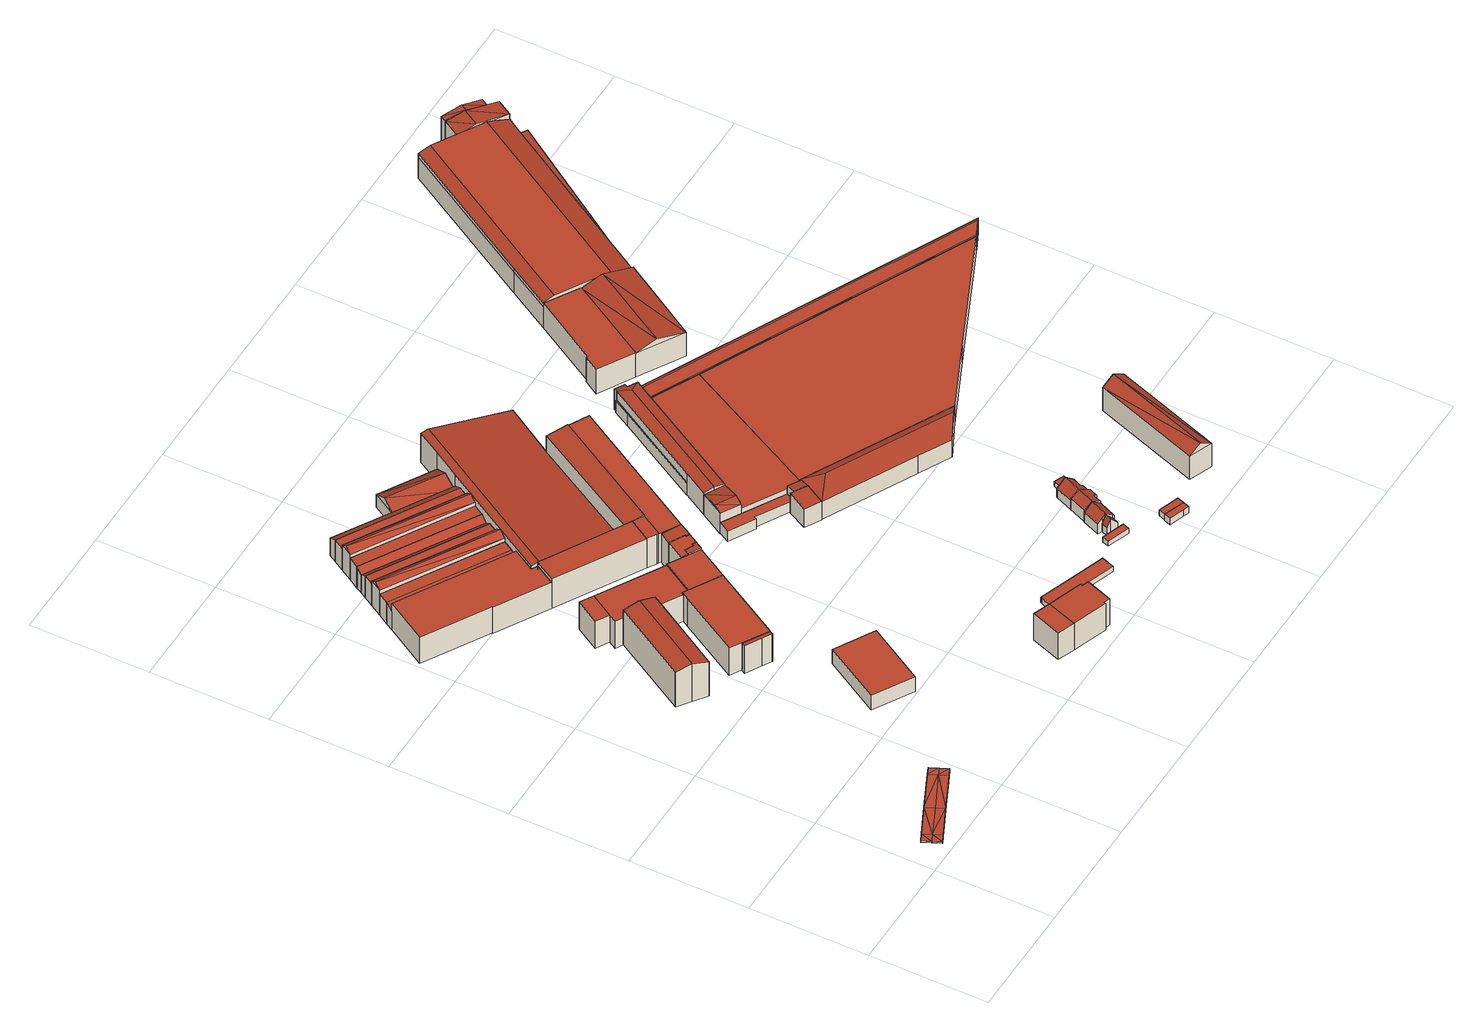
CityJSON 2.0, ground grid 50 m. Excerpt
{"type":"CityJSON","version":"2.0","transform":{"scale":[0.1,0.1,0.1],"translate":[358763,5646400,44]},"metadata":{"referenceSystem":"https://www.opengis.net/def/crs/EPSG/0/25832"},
"CityObjects":{
"building1":{"type":"Building","attributes":{"Geometrietyp2DReferenz":"2000","Gemeindeschluessel":"05315000","function":"53001_1800","roofType":"9999","measuredHeight":1},"geometry":[{"type":"Solid","lod":"2","boundaries":[[[[0,1,2]],[[1,3,2]],[[4,5,0]],[[5,1,0]],[[6,7,4]],[[7,5,4]],[[8,9,6]],[[9,7,6]],[[10,11,8]],[[11,9,8]],[[12,13,10]],[[13,11,10]],[[14,15,12]],[[15,13,12]],[[16,17,14]],[[17,15,14]],[[18,19,16]],[[19,17,16]],[[20,21,18]],[[21,19,18]],[[22,23,20]],[[23,21,20]],[[2,3,22]],[[3,23,22]],[[19,24,17]],[[17,24,15]],[[15,24,13]],[[3,1,5]],[[3,5,25]],[[25,5,7]],[[25,7,26]],[[26,7,24]],[[24,7,9]],[[24,9,13]],[[13,9,11]],[[23,3,25]],[[23,25,21]],[[21,25,19]],[[19,25,26]],[[19,26,24]],[[2,4,0]],[[2,27,4]],[[27,6,4]],[[27,28,6]],[[28,29,6]],[[29,8,6]],[[29,12,8]],[[12,10,8]],[[22,27,2]],[[22,20,27]],[[20,18,27]],[[18,28,27]],[[18,29,28]],[[18,16,29]],[[16,14,29]],[[14,12,29]]]],"semantics":{"surfaces":[{"type":"WallSurface"},{"type":"GroundSurface"},{"type":"RoofSurface"}],"values":[[0,0,0,0,0,0,0,0,0,0,0,0,0,0,0,0,0,0,0,0,0,0,0,0,1,1,1,1,1,1,1,1,1,1,1,1,1,1,1,1,2,2,2,2,2,2,2,2,2,2,2,2,2,2,2,2]]}}]},
"building2":{"type":"Building","attributes":{"Gemeindeschluessel":"05315000","Geometrietyp2DReferenz":"3000","function":"31001_2000","roofType":"3100","measuredHeight":19.24},"geometry":[{"type":"Solid","lod":"2","boundaries":[[[[30,31,32,33]],[[34,35,31,30]],[[36,37,35,34]],[[38,39,37,36]],[[40,41,39,38]],[[42,43,41,40]],[[44,45,43,42]],[[46,47,45,44]],[[48,49,47,46]],[[33,32,49,48]],[[42,40,38,36,44]],[[34,30,33,48,46,44,36]],[[31,35,37,39,41,43,45,47,49,32]]]],"semantics":{"surfaces":[{"type":"WallSurface"},{"type":"RoofSurface"},{"type":"GroundSurface"}],"values":[[0,0,0,0,0,0,0,0,0,0,1,1,2]]}}]},
"building3":{"type":"Building","attributes":{"Gemeindeschluessel":"05315000","Geometrietyp2DReferenz":"3000","function":"31001_2000","roofType":"1000","measuredHeight":7.44},"address":[{"country":"Germany","locality":"Köln","thoroughfareNumber":"186","thoroughfareName":"Deutz-Mülheimer Str."}],"geometry":[{"type":"Solid","lod":"2","boundaries":[[[[50,51,52,53]],[[54,55,51,50]],[[56,57,55,54]],[[53,52,57,56]],[[54,50,53,56]],[[51,55,57,52]]]],"semantics":{"surfaces":[{"type":"WallSurface"},{"type":"RoofSurface"},{"type":"GroundSurface"}],"values":[[0,0,0,0,1,2]]}}]},
"building4":{"type":"Building","attributes":{"Gemeindeschluessel":"05315000","Geometrietyp2DReferenz":"3000","function":"31001_2000"},"children":["building4-1","building4-2"]},
"building4-1":{"type":"BuildingPart","attributes":{"roofType":"1000","measuredHeight":13.83},"parents":["building4"],"geometry":[{"type":"Solid","lod":"2","boundaries":[[[[58,59,60,61]],[[62,63,64,65]],[[61,60,63,62]],[[65,58,61,62]],[[59,64,63,60]],[[59,58,65,64]]]],"semantics":{"surfaces":[{"type":"WallSurface"},{"type":"RoofSurface"},{"type":"GroundSurface"},{"type":"ClosureSurface"}],"values":[[0,0,0,1,2,3]]}}]},
"building4-2":{"type":"BuildingPart","attributes":{"roofType":"1000","measuredHeight":13.88},"parents":["building4"],"geometry":[{"type":"Solid","lod":"2","boundaries":[[[[66,67,68,69]],[[70,71,67,66]],[[72,73,71,70]],[[65,64,73,72]],[[74,75,59,58]],[[76,77,75,74]],[[78,79,77,76]],[[80,81,79,78]],[[69,68,81,80]],[[78,76,74,58,65,72,70,66,69,80]],[[67,71,73,64,59,75,77,79,81,68]],[[59,64,65,58]]]],"semantics":{"surfaces":[{"type":"WallSurface"},{"type":"RoofSurface"},{"type":"GroundSurface"},{"type":"ClosureSurface"}],"values":[[0,0,0,0,0,0,0,0,0,1,2,3]]}}]},
"building5":{"type":"Building","attributes":{"Gemeindeschluessel":"05315000","Geometrietyp2DReferenz":"3000","function":"31001_2000"},"children":["building5-1","building5-2","building5-3","building5-4","building5-5","building5-6","building5-7","building5-8","building5-9","building5-10","building5-11"]},
"building5-1":{"type":"BuildingPart","attributes":{"roofType":"2100","measuredHeight":11.16},"parents":["building5"],"geometry":[{"type":"Solid","lod":"2","boundaries":[[[[82,83,84,85]],[[86,87,88,89]],[[89,82,85,86]],[[83,88,87,84]],[[88,83,82,89]],[[84,87,86,85]]]],"semantics":{"surfaces":[{"type":"WallSurface"},{"type":"RoofSurface"},{"type":"GroundSurface"},{"type":"ClosureSurface"}],"values":[[0,0,1,2,3,3]]}}]},
"building5-2":{"type":"BuildingPart","attributes":{"roofType":"1000","measuredHeight":11.16},"parents":["building5"],"geometry":[{"type":"Solid","lod":"2","boundaries":[[[[90,91,92,93]],[[94,95,96,97]],[[97,90,93,94]],[[91,96,95,92]],[[97,96,91,90]],[[92,95,94,93]]]],"semantics":{"surfaces":[{"type":"WallSurface"},{"type":"RoofSurface"},{"type":"GroundSurface"},{"type":"ClosureSurface"}],"values":[[0,0,1,2,3,3]]}}]},
"building5-3":{"type":"BuildingPart","attributes":{"roofType":"2100","measuredHeight":11.17},"parents":["building5"],"geometry":[{"type":"Solid","lod":"2","boundaries":[[[[98,99,100,101]],[[102,103,99,98]],[[104,105,106,107]],[[102,98,101,104,107]],[[100,99,103,106,105]],[[105,104,101,100]],[[107,106,103,102]]]],"semantics":{"surfaces":[{"type":"WallSurface"},{"type":"RoofSurface"},{"type":"GroundSurface"},{"type":"ClosureSurface"}],"values":[[0,0,0,1,2,3,3]]}}]},
"building5-4":{"type":"BuildingPart","attributes":{"roofType":"3100","measuredHeight":14.78},"parents":["building5"],"geometry":[{"type":"Solid","lod":"2","boundaries":[[[[108,109,110,111,112,113]],[[114,115,116,117,118,119]],[[113,120,108]],[[119,121,114]],[[114,121,120]],[[120,113,114]],[[121,119,108]],[[108,120,121]],[[111,110,117,116]],[[115,114,113,112]],[[111,116,115,112]],[[109,108,119,118]],[[117,110,109,118]]]],"semantics":{"surfaces":[{"type":"WallSurface"},{"type":"RoofSurface"},{"type":"GroundSurface"},{"type":"ClosureSurface"}],"values":[[0,0,0,0,1,1,1,1,2,0,3,0,3]]}}]},
"building5-5":{"type":"BuildingPart","attributes":{"roofType":"1000","measuredHeight":11.16},"parents":["building5"],"geometry":[{"type":"Solid","lod":"2","boundaries":[[[[122,123,124,125]],[[126,127,128,129]],[[122,125,126,129]],[[124,123,128,127]],[[127,126,125,124]],[[128,123,122,129]]]],"semantics":{"surfaces":[{"type":"WallSurface"},{"type":"RoofSurface"},{"type":"GroundSurface"},{"type":"ClosureSurface"}],"values":[[0,0,1,2,3,3]]}}]},
"building5-6":{"type":"BuildingPart","attributes":{"roofType":"2100","measuredHeight":11.16},"parents":["building5"],"geometry":[{"type":"Solid","lod":"2","boundaries":[[[[130,131,132,133]],[[134,135,131,130]],[[129,128,135,134]],[[133,132,123,122]],[[129,134,130,133,122]],[[131,135,128,123,132]],[[123,128,129,122]]]],"semantics":{"surfaces":[{"type":"WallSurface"},{"type":"RoofSurface"},{"type":"GroundSurface"},{"type":"ClosureSurface"}],"values":[[0,0,0,0,1,2,3]]}}]},
"building5-7":{"type":"BuildingPart","attributes":{"roofType":"1000","measuredHeight":11.16},"parents":["building5"],"geometry":[{"type":"Solid","lod":"2","boundaries":[[[[85,84,110,109]],[[118,117,87,86]],[[85,109,118,86]],[[110,84,87,117]],[[117,118,109,110]],[[87,84,85,86]]]],"semantics":{"surfaces":[{"type":"WallSurface"},{"type":"RoofSurface"},{"type":"GroundSurface"},{"type":"ClosureSurface"}],"values":[[0,0,1,2,3,3]]}}]},
"building5-8":{"type":"BuildingPart","attributes":{"roofType":"1000","measuredHeight":11.16},"parents":["building5"],"geometry":[{"type":"Solid","lod":"2","boundaries":[[[[112,111,103,102]],[[107,106,116,115]],[[115,112,102,107]],[[111,116,106,103]],[[111,112,115,116]],[[102,103,106,107]]]],"semantics":{"surfaces":[{"type":"WallSurface"},{"type":"RoofSurface"},{"type":"GroundSurface"},{"type":"ClosureSurface"}],"values":[[0,0,1,2,3,3]]}}]},
"building5-9":{"type":"BuildingPart","attributes":{"roofType":"3100","measuredHeight":14.78},"parents":["building5"],"geometry":[{"type":"Solid","lod":"2","boundaries":[[[[136,125,124,91,90,137]],[[138,97,96,127,126,139]],[[137,140,136]],[[139,141,138]],[[138,141,140]],[[140,137,138]],[[141,139,136]],[[136,140,141]],[[91,124,127,96]],[[137,90,97,138]],[[91,96,97,90]],[[125,136,139,126]],[[127,124,125,126]]]],"semantics":{"surfaces":[{"type":"WallSurface"},{"type":"RoofSurface"},{"type":"GroundSurface"},{"type":"ClosureSurface"}],"values":[[0,0,0,0,1,1,1,1,2,0,3,0,3]]}}]},
"building5-10":{"type":"BuildingPart","attributes":{"roofType":"1000","measuredHeight":13.39},"parents":["building5"],"geometry":[{"type":"Solid","lod":"2","boundaries":[[[[142,143,144,145]],[[146,147,143,142]],[[148,149,147,146]],[[150,101,100,149,148]],[[151,152,105,104,153]],[[154,155,152,151]],[[145,144,155,154]],[[151,153,150,148,146,142,145,154]],[[143,147,149,100,105,152,155,144]],[[101,150,153,104]],[[105,100,101,104]]]],"semantics":{"surfaces":[{"type":"WallSurface"},{"type":"RoofSurface"},{"type":"GroundSurface"},{"type":"ClosureSurface"}],"values":[[0,0,0,0,0,0,0,1,2,0,3]]}}]},
"building5-11":{"type":"BuildingPart","attributes":{"roofType":"2100","measuredHeight":11.18},"parents":["building5"],"geometry":[{"type":"Solid","lod":"2","boundaries":[[[[93,92,83,82,156]],[[89,88,95,94,157]],[[93,156,89,157]],[[83,92,95,88]],[[89,156,82]],[[83,88,89,82]],[[93,157,94]],[[95,92,93,94]]]],"semantics":{"surfaces":[{"type":"WallSurface"},{"type":"RoofSurface"},{"type":"GroundSurface"},{"type":"ClosureSurface"}],"values":[[0,0,1,2,0,3,0,3]]}}]},
"building6":{"type":"Building","attributes":{"Gemeindeschluessel":"05315000","Geometrietyp2DReferenz":"3000","function":"31001_2000"},"address":[{"country":"Germany","locality":"Köln","thoroughfareNumber":"139","thoroughfareName":"Deutz-Mülheimer Str."},{"country":"Germany","locality":"Köln","thoroughfareNumber":"137","thoroughfareName":"Deutz-Mülheimer Str."}],"children":["building6-1","building6-2","building6-3","building6-4"]},
"building6-1":{"type":"BuildingPart","attributes":{"roofType":"1000","measuredHeight":14.07},"parents":["building6"],"geometry":[{"type":"Solid","lod":"2","boundaries":[[[[158,159,160,161]],[[162,163,159,158]],[[164,165,163,162]],[[166,167,168,169]],[[169,164,162,158,161,166]],[[159,163,165,168,167,160]],[[165,164,169,168]],[[160,167,166,161]]]],"semantics":{"surfaces":[{"type":"WallSurface"},{"type":"RoofSurface"},{"type":"GroundSurface"},{"type":"ClosureSurface"}],"values":[[0,0,0,0,1,2,3,3]]}}]},
"building6-2":{"type":"BuildingPart","attributes":{"roofType":"1000","measuredHeight":14.06},"parents":["building6"],"geometry":[{"type":"Solid","lod":"2","boundaries":[[[[170,171,172,167,166]],[[173,174,175,176,177]],[[178,179,174,173]],[[180,181,179,178]],[[182,183,181,180]],[[161,160,183,182]],[[180,178,173,177,170,166,161,182]],[[167,172,175,174,179,181,183,160]],[[160,161,166,167]],[[171,170,177,176]],[[175,172,171,176]]]],"semantics":{"surfaces":[{"type":"WallSurface"},{"type":"RoofSurface"},{"type":"GroundSurface"},{"type":"ClosureSurface"}],"values":[[0,0,0,0,0,0,1,2,3,0,3]]}}]},
"building6-3":{"type":"BuildingPart","attributes":{"roofType":"2100","measuredHeight":14.86},"parents":["building6"],"geometry":[{"type":"Solid","lod":"2","boundaries":[[[[184,185,165,164,186]],[[187,188,185,184]],[[189,190,188,187]],[[191,192,190,189]],[[193,169,168,192,191]],[[189,187,184,186,193,191]],[[165,185,188,190,192,168]],[[164,169,193,186]],[[165,168,169,164]]]],"semantics":{"surfaces":[{"type":"WallSurface"},{"type":"RoofSurface"},{"type":"GroundSurface"},{"type":"ClosureSurface"}],"values":[[0,0,0,0,0,1,2,0,3]]}}]},
"building6-4":{"type":"BuildingPart","attributes":{"roofType":"2100","measuredHeight":14.22},"parents":["building6"],"geometry":[{"type":"Solid","lod":"2","boundaries":[[[[194,195,196,197]],[[198,199,195,194]],[[200,201,199,198]],[[202,203,201,200]],[[176,175,203,202]],[[197,196,172,171]],[[176,202,200,198,194,197,171]],[[195,199,201,203,175,172,196]],[[175,176,171,172]]]],"semantics":{"surfaces":[{"type":"WallSurface"},{"type":"RoofSurface"},{"type":"GroundSurface"},{"type":"ClosureSurface"}],"values":[[0,0,0,0,0,0,1,2,3]]}}]},
"building7":{"type":"Building","attributes":{"Gemeindeschluessel":"05315000","Geometrietyp2DReferenz":"3000","function":"31001_2000","roofType":"2100","measuredHeight":15.04},"address":[{"country":"Germany","locality":"Köln","thoroughfareNumber":"147","thoroughfareName":"Deutz-Mülheimer Str."},{"country":"Germany","locality":"Köln","thoroughfareNumber":"149","thoroughfareName":"Deutz-Mülheimer Str."}],"geometry":[{"type":"Solid","lod":"2","boundaries":[[[[204,205,206,207]],[[208,209,205,204]],[[210,211,209,208]],[[212,213,211,210]],[[191,214,213,212]],[[215,216,214,191]],[[217,218,216,215]],[[184,219,218,217]],[[186,220,219,184]],[[207,206,220,186]],[[184,217,215,191,212,210,208,204,207,186]],[[205,209,211,213,214,216,218,219,220,206]]]],"semantics":{"surfaces":[{"type":"WallSurface"},{"type":"RoofSurface"},{"type":"GroundSurface"}],"values":[[0,0,0,0,0,0,0,0,0,0,1,2]]}}]},
"building8":{"type":"Building","attributes":{"Gemeindeschluessel":"05315000","Geometrietyp2DReferenz":"3000","function":"31001_1000"},"address":[{"country":"Germany","locality":"Köln","thoroughfareNumber":"2","thoroughfareName":"Juliusstr."}],"children":["building8-1","building8-2"]},
"building8-1":{"type":"BuildingPart","attributes":{"roofType":"1000","measuredHeight":13.62},"parents":["building8"],"geometry":[{"type":"Solid","lod":"2","boundaries":[[[[221,222,223,224]],[[225,226,222,221]],[[224,223,227,228]],[[225,221,224,228]],[[222,226,227,223]],[[228,227,226,225]]]],"semantics":{"surfaces":[{"type":"WallSurface"},{"type":"RoofSurface"},{"type":"GroundSurface"},{"type":"ClosureSurface"}],"values":[[0,0,0,1,2,3]]}}]},
"building8-2":{"type":"BuildingPart","attributes":{"roofType":"1000","measuredHeight":13.62},"parents":["building8"],"geometry":[{"type":"Solid","lod":"2","boundaries":[[[[229,230,231,232]],[[233,234,230,229]],[[235,236,234,233]],[[228,227,236,235]],[[237,238,226,225]],[[239,240,238,237]],[[232,231,240,239]],[[237,225,228,235,233,229,232,239]],[[230,234,236,227,226,238,240,231]],[[225,226,227,228]]]],"semantics":{"surfaces":[{"type":"WallSurface"},{"type":"RoofSurface"},{"type":"GroundSurface"},{"type":"ClosureSurface"}],"values":[[0,0,0,0,0,0,0,1,2,3]]}}]},
"building9":{"type":"Building","attributes":{"Gemeindeschluessel":"05315000","Geometrietyp2DReferenz":"3000","function":"31001_2000"},"children":["building9-1","building9-2","building9-3","building9-4","building9-5"]},
"building9-1":{"type":"BuildingPart","attributes":{"roofType":"2100","measuredHeight":15.62},"parents":["building9"],"geometry":[{"type":"Solid","lod":"2","boundaries":[[[[241,242,243,244,245]],[[245,244,246,247]],[[248,249,250,251,241,245,247]],[[243,252,253,246,244]],[[254,255,242,241,251]],[[252,243,242,255]],[[254,251,250]],[[246,253,249,248,247]],[[253,252,255,254,250,249]]]],"semantics":{"surfaces":[{"type":"WallSurface"},{"type":"RoofSurface"},{"type":"GroundSurface"},{"type":"ClosureSurface"}],"values":[[0,0,1,2,0,3,0,3,3]]}}]},
"building9-2":{"type":"BuildingPart","attributes":{"roofType":"1000","measuredHeight":15.02},"parents":["building9"],"geometry":[{"type":"Solid","lod":"2","boundaries":[[[[256,257,258,259,260]],[[261,262,243,242]],[[263,264,262,261]],[[265,266,264,263]],[[263,261,242,255,256,260,267,265]],[[257,252,243,262,264,266,258]],[[257,256,255,252]],[[252,255,242,243]],[[267,260,259]],[[266,265,267,259,258]]]],"semantics":{"surfaces":[{"type":"WallSurface"},{"type":"RoofSurface"},{"type":"GroundSurface"},{"type":"ClosureSurface"}],"values":[[0,0,0,0,1,2,3,3,0,3]]}}]},
"building9-3":{"type":"BuildingPart","attributes":{"roofType":"1000","measuredHeight":15.21},"parents":["building9"],"geometry":[{"type":"Solid","lod":"2","boundaries":[[[[268,269,270,271]],[[272,273,269,268]],[[274,247,246,273,272]],[[271,270,275,276]],[[249,248,274,272,268,271,276]],[[269,273,246,253,275,270]],[[247,274,248]],[[246,247,248,249,253]],[[253,249,276,275]]]],"semantics":{"surfaces":[{"type":"WallSurface"},{"type":"RoofSurface"},{"type":"GroundSurface"},{"type":"ClosureSurface"}],"values":[[0,0,0,0,1,2,0,3,3]]}}]},
"building9-4":{"type":"BuildingPart","attributes":{"roofType":"2100","measuredHeight":15.26},"parents":["building9"],"geometry":[{"type":"Solid","lod":"2","boundaries":[[[[277,278,266,265,279]],[[280,281,278,277]],[[282,283,281,280]],[[284,285,283,282]],[[259,258,285,284]],[[284,282,280,277,279,267,259]],[[278,281,283,285,258,266]],[[267,279,265]],[[258,259,267,265,266]]]],"semantics":{"surfaces":[{"type":"WallSurface"},{"type":"RoofSurface"},{"type":"GroundSurface"},{"type":"ClosureSurface"}],"values":[[0,0,0,0,0,1,2,0,3]]}}]},
"building9-5":{"type":"BuildingPart","attributes":{"roofType":"1000","measuredHeight":15.29},"parents":["building9"],"geometry":[{"type":"Solid","lod":"2","boundaries":[[[[286,287,257,256,288]],[[289,276,275,287,286]],[[250,290,289,286,288,254]],[[287,275,253,252,257]],[[276,289,290,249]],[[253,275,276,249]],[[249,290,250]],[[253,249,250,254,255,252]],[[255,254,288,256]],[[257,252,255,256]]]],"semantics":{"surfaces":[{"type":"WallSurface"},{"type":"RoofSurface"},{"type":"GroundSurface"},{"type":"ClosureSurface"}],"values":[[0,0,1,2,0,3,0,3,0,3]]}}]},
"building10":{"type":"Building","attributes":{"Gemeindeschluessel":"05315000","Geometrietyp2DReferenz":"3000","function":"31001_2000","roofType":"3100","measuredHeight":9.4},"geometry":[{"type":"Solid","lod":"2","boundaries":[[[[291,292,293,294]],[[295,296,292,291]],[[297,298,296,295]],[[294,293,298,297]],[[291,299,295]],[[297,300,294]],[[299,291,294]],[[294,300,299]],[[295,299,300]],[[300,297,295]],[[292,296,298,293]]]],"semantics":{"surfaces":[{"type":"WallSurface"},{"type":"RoofSurface"},{"type":"GroundSurface"}],"values":[[0,0,0,0,0,0,1,1,1,1,2]]}}]},
"building11":{"type":"Building","attributes":{"Gemeindeschluessel":"05315000","Geometrietyp2DReferenz":"3000","function":"31001_2000","roofType":"5000","measuredHeight":15.33},"geometry":[{"type":"Solid","lod":"2","boundaries":[[[[301,135,152,302]],[[303,304,135,301]],[[305,306,304,303]],[[307,308,306,305]],[[309,310,308,307]],[[311,312,310,309]],[[272,313,312,311]],[[314,155,313,272]],[[302,152,155,314]],[[305,303,301,302,314,272,315,316]],[[307,316,315,311,309]],[[305,316,307]],[[311,315,272]],[[135,304,306,308,310,312,313,155,152]]]],"semantics":{"surfaces":[{"type":"WallSurface"},{"type":"RoofSurface"},{"type":"GroundSurface"}],"values":[[0,0,0,0,0,0,0,0,0,1,1,0,0,2]]}}]},
"building12":{"type":"Building","attributes":{"Gemeindeschluessel":"05315000","Geometrietyp2DReferenz":"3000","function":"31001_2000","roofType":"1000","measuredHeight":2.55},"geometry":[{"type":"Solid","lod":"2","boundaries":[[[[317,318,319,320]],[[321,322,318,317]],[[323,324,322,321]],[[325,326,324,323]],[[327,328,326,325]],[[329,330,328,327]],[[320,319,330,329]],[[327,325,323,321,317,320,329]],[[318,322,324,326,328,330,319]]]],"semantics":{"surfaces":[{"type":"WallSurface"},{"type":"RoofSurface"},{"type":"GroundSurface"}],"values":[[0,0,0,0,0,0,0,1,2]]}}]},
"building13":{"type":"Building","attributes":{"Gemeindeschluessel":"05315000","Geometrietyp2DReferenz":"3000","function":"31001_2500"},"children":["building13-1","building13-2"]},
"building13-1":{"type":"BuildingPart","attributes":{"roofType":"1000","measuredHeight":5.33},"parents":["building13"],"geometry":[{"type":"Solid","lod":"2","boundaries":[[[[331,332,333,334]],[[335,336,332,331]],[[337,338,336,335]],[[339,340,338,337]],[[341,342,340,339]],[[343,344,342,341]],[[345,346,344,343]],[[343,341,339,337,335,331,334,345]],[[332,336,338,340,342,344,346,333]],[[346,345,334,333]]]],"semantics":{"surfaces":[{"type":"WallSurface"},{"type":"RoofSurface"},{"type":"GroundSurface"},{"type":"ClosureSurface"}],"values":[[0,0,0,0,0,0,0,1,2,3]]}}]},
"building13-2":{"type":"BuildingPart","attributes":{"roofType":"2100","measuredHeight":9.99},"parents":["building13"],"geometry":[{"type":"Solid","lod":"2","boundaries":[[[[347,348,346,345,349]],[[350,351,348,347]],[[352,334,333,351,350]],[[350,347,349,352]],[[348,351,333,346]],[[345,334,352,349]],[[346,333,334,345]]]],"semantics":{"surfaces":[{"type":"WallSurface"},{"type":"RoofSurface"},{"type":"GroundSurface"},{"type":"ClosureSurface"}],"values":[[0,0,0,1,2,0,3]]}}]},
"building14":{"type":"Building","attributes":{"Gemeindeschluessel":"05315000","Geometrietyp2DReferenz":"3000","function":"31001_2000","roofType":"2100","measuredHeight":10.25},"geometry":[{"type":"Solid","lod":"2","boundaries":[[[[353,354,355,356]],[[350,357,354,353]],[[358,359,357,350]],[[356,355,359,358]],[[350,353,356,358]],[[354,357,359,355]]]],"semantics":{"surfaces":[{"type":"WallSurface"},{"type":"RoofSurface"},{"type":"GroundSurface"}],"values":[[0,0,0,0,1,2]]}}]},
"building15":{"type":"Building","attributes":{"Gemeindeschluessel":"05315000","Geometrietyp2DReferenz":"3000","function":"51009_1611","roofType":"1000","measuredHeight":2.55},"geometry":[{"type":"Solid","lod":"2","boundaries":[[[[360,361,362,363]],[[364,365,361,360]],[[366,367,365,364]],[[363,362,367,366]],[[364,360,363,366]],[[361,365,367,362]]]],"semantics":{"surfaces":[{"type":"WallSurface"},{"type":"RoofSurface"},{"type":"GroundSurface"}],"values":[[0,0,0,0,1,2]]}}]},
"building16":{"type":"Building","attributes":{"Gemeindeschluessel":"05315000","Geometrietyp2DReferenz":"3000","function":"31001_2000"},"address":[{"country":"Germany","locality":"Köln","thoroughfareNumber":"200","thoroughfareName":"Deutz-Mülheimer Str."}],"children":["building16-1","building16-2","building16-3"]},
"building16-1":{"type":"BuildingPart","attributes":{"roofType":"5000","measuredHeight":11.88},"parents":["building16"],"geometry":[{"type":"Solid","lod":"2","boundaries":[[[[368,369,370,371,372,373]],[[374,375,376,377,378]],[[379,380,375,374]],[[381,382,380,379]],[[383,384,382,381]],[[385,386,384,383]],[[387,388,386,385]],[[389,390,388,387]],[[391,392,393,390,389]],[[383,381,379,374,378,394,385]],[[368,373,395,394,378]],[[391,389,387,385,394,395]],[[396,371,370,376,375,380,382,384,386,388,390,393]],[[392,391,395,397]],[[393,392,397,396]],[[372,397,395,373]],[[397,372,371,396]],[[369,368,378,377]],[[376,370,369,377]]]],"semantics":{"surfaces":[{"type":"WallSurface"},{"type":"RoofSurface"},{"type":"GroundSurface"},{"type":"ClosureSurface"}],"values":[[0,0,0,0,0,0,0,0,0,1,1,1,2,0,3,0,3,0,3]]}}]},
"building16-2":{"type":"BuildingPart","attributes":{"roofType":"3100","measuredHeight":11.85},"parents":["building16"],"geometry":[{"type":"Solid","lod":"2","boundaries":[[[[398,399,393,392]],[[400,401,399,398]],[[372,371,401,400]],[[392,402,398]],[[400,403,372]],[[402,392,397,372]],[[372,403,402]],[[398,402,403]],[[403,400,398]],[[396,393,399,401,371]],[[396,397,392,393]],[[371,372,397,396]]]],"semantics":{"surfaces":[{"type":"WallSurface"},{"type":"RoofSurface"},{"type":"GroundSurface"},{"type":"ClosureSurface"}],"values":[[0,0,0,0,0,1,1,1,1,2,3,3]]}}]},
"building16-3":{"type":"BuildingPart","attributes":{"roofType":"9999","measuredHeight":6.41},"parents":["building16"],"geometry":[{"type":"Solid","lod":"2","boundaries":[[[[377,404,405,406,369]],[[405,407,408,406]],[[404,409,407,405]],[[377,376,409,404]],[[406,408,370,369]],[[376,377,369,370]],[[407,409,376,370,408]]]],"semantics":{"surfaces":[{"type":"RoofSurface"},{"type":"WallSurface"},{"type":"GroundSurface"}],"values":[[0,1,1,1,1,1,2]]}}]},
"building17":{"type":"Building","attributes":{"Gemeindeschluessel":"05315000","Geometrietyp2DReferenz":"3000","function":"31001_1000"},"address":[{"country":"Germany","locality":"Köln","thoroughfareNumber":"1a","thoroughfareName":"Theodor-Brauer-Str."}],"children":["building17-1","building17-2"]},
"building17-1":{"type":"BuildingPart","attributes":{"roofType":"3100","measuredHeight":7.66},"parents":["building17"],"geometry":[{"type":"Solid","lod":"2","boundaries":[[[[410,411,412,413]],[[414,415,411,410]],[[416,417,415,414]],[[418,419,417,416]],[[410,413,420,421,414]],[[418,416,414,421]],[[422,412,411,415,417,419,423]],[[412,422,420,413]],[[422,423,421,420]],[[419,418,421,423]]]],"semantics":{"surfaces":[{"type":"WallSurface"},{"type":"RoofSurface"},{"type":"GroundSurface"},{"type":"ClosureSurface"}],"values":[[0,0,0,0,1,1,2,3,3,3]]}}]},
"building17-2":{"type":"BuildingPart","attributes":{"roofType":"3100","measuredHeight":8.13},"parents":["building17"],"geometry":[{"type":"Solid","lod":"2","boundaries":[[[[413,412,424]],[[425,426,419,418,427]],[[428,429,426,425]],[[430,431,429,428]],[[432,433,431,430]],[[434,435,433,432]],[[424,412,435,434]],[[428,425,427,436,430]],[[424,434,432,430,436]],[[422,423,419,426,429,431,433,435,412]],[[413,424,436,420]],[[412,413,420,422]],[[418,421,420,436,427]],[[423,422,420,421]],[[419,423,421,418]]]],"semantics":{"surfaces":[{"type":"WallSurface"},{"type":"RoofSurface"},{"type":"GroundSurface"},{"type":"ClosureSurface"}],"values":[[0,0,0,0,0,0,0,1,1,2,0,3,0,3,3]]}}]},
"building18":{"type":"Building","attributes":{"Gemeindeschluessel":"05315000","Geometrietyp2DReferenz":"3000","function":"31001_1000","roofType":"3100","measuredHeight":8.02},"address":[{"country":"Germany","locality":"Köln","thoroughfareNumber":"3","thoroughfareName":"Theodor-Brauer-Str."}],"geometry":[{"type":"Solid","lod":"2","boundaries":[[[[437,438,439,440]],[[430,441,438,437]],[[442,443,441,430]],[[444,445,443,442]],[[446,447,445,444]],[[448,449,447,446]],[[450,451,449,448]],[[440,439,451,450]],[[444,442,430,446]],[[437,440,450,448,446,430]],[[438,441,443,445,447,449,451,439]]]],"semantics":{"surfaces":[{"type":"WallSurface"},{"type":"RoofSurface"},{"type":"GroundSurface"}],"values":[[0,0,0,0,0,0,0,0,1,1,2]]}}]},
"building19":{"type":"Building","attributes":{"Gemeindeschluessel":"05315000","Geometrietyp2DReferenz":"3000","function":"31001_1000","roofType":"3100","measuredHeight":8.04},"address":[{"country":"Germany","locality":"Köln","thoroughfareNumber":"5","thoroughfareName":"Theodor-Brauer-Str."}],"geometry":[{"type":"Solid","lod":"2","boundaries":[[[[452,453,454,455]],[[456,457,453,452]],[[458,459,457,456]],[[460,461,459,458]],[[462,463,461,460]],[[464,465,463,462]],[[466,467,465,464]],[[468,469,467,466]],[[470,471,469,468]],[[455,454,471,470]],[[464,462,460,458,456,466]],[[452,455,470,468,466,456]],[[453,457,459,461,463,465,467,469,471,454]]]],"semantics":{"surfaces":[{"type":"WallSurface"},{"type":"RoofSurface"},{"type":"GroundSurface"}],"values":[[0,0,0,0,0,0,0,0,0,0,1,1,2]]}}]},
"building20":{"type":"Building","attributes":{"Gemeindeschluessel":"05315000","Geometrietyp2DReferenz":"3000","function":"31001_2460","roofType":"1000","measuredHeight":3.15},"geometry":[{"type":"Solid","lod":"2","boundaries":[[[[472,473,474,475]],[[476,477,473,472]],[[478,479,477,476]],[[480,481,479,478]],[[475,474,481,480]],[[478,476,472,475,480]],[[473,477,479,481,474]]]],"semantics":{"surfaces":[{"type":"WallSurface"},{"type":"RoofSurface"},{"type":"GroundSurface"}],"values":[[0,0,0,0,0,1,2]]}}]},
"building21":{"type":"Building","attributes":{"Gemeindeschluessel":"05315000","Geometrietyp2DReferenz":"3000","function":"31001_2460","roofType":"1000","measuredHeight":2.98},"geometry":[{"type":"Solid","lod":"2","boundaries":[[[[482,483,484,472]],[[485,486,483,482]],[[476,487,486,485]],[[472,484,487,476]],[[485,482,472,476]],[[483,486,487,484]]]],"semantics":{"surfaces":[{"type":"WallSurface"},{"type":"RoofSurface"},{"type":"GroundSurface"}],"values":[[0,0,0,0,1,2]]}}]},
"building22":{"type":"Building","attributes":{"Gemeindeschluessel":"05315000","Geometrietyp2DReferenz":"3000","function":"31001_2000","roofType":"5000","measuredHeight":10.72},"geometry":[{"type":"Solid","lod":"2","boundaries":[[[[488,489,490,491]],[[492,493,489,488]],[[494,495,493,492]],[[496,497,495,494]],[[498,499,497,496]],[[500,501,499,498]],[[491,490,501,500]],[[494,492,488,502,496]],[[500,503,502,488,491]],[[502,503,498,496]],[[500,498,503]],[[489,493,495,497,499,501,490]]]],"semantics":{"surfaces":[{"type":"WallSurface"},{"type":"RoofSurface"},{"type":"GroundSurface"}],"values":[[0,0,0,0,0,0,0,1,1,1,0,2]]}}]},
"building23":{"type":"Building","attributes":{"Gemeindeschluessel":"05315000","Geometrietyp2DReferenz":"3000","function":"51009_1611","roofType":"1000","measuredHeight":2.36},"geometry":[{"type":"Solid","lod":"2","boundaries":[[[[504,505,506,507]],[[508,509,505,504]],[[510,511,509,508]],[[507,506,511,510]],[[508,504,507,510]],[[505,509,511,506]]]],"semantics":{"surfaces":[{"type":"WallSurface"},{"type":"RoofSurface"},{"type":"GroundSurface"}],"values":[[0,0,0,0,1,2]]}}]},
"building24":{"type":"Building","attributes":{"Gemeindeschluessel":"05315000","Geometrietyp2DReferenz":"3000","function":"31001_1000","roofType":"3100","measuredHeight":15.55},"address":[{"country":"Germany","locality":"Köln","thoroughfareNumber":"2b","thoroughfareName":"Theodor-Brauer-Str."},{"country":"Germany","locality":"Köln","thoroughfareNumber":"2c","thoroughfareName":"Theodor-Brauer-Str."}],"geometry":[{"type":"Solid","lod":"2","boundaries":[[[[512,513,514,515]],[[516,517,513,512]],[[518,519,517,516]],[[515,514,519,518]],[[512,520,516]],[[518,521,515]],[[521,520,512]],[[512,515,521]],[[518,516,520]],[[520,521,518]],[[513,517,519,514]]]],"semantics":{"surfaces":[{"type":"WallSurface"},{"type":"RoofSurface"},{"type":"GroundSurface"}],"values":[[0,0,0,0,0,0,1,1,1,1,2]]}}]},
"building25":{"type":"Building","attributes":{"Gemeindeschluessel":"05315000","Geometrietyp2DReferenz":"3000","function":"31001_2000"},"children":["building25-1","building25-2","building25-3"]},
"building25-1":{"type":"BuildingPart","attributes":{"roofType":"1000","measuredHeight":8.26},"parents":["building25"],"geometry":[{"type":"Solid","lod":"2","boundaries":[[[[522,399,523,524]],[[525,393,399,522]],[[526,390,393,525]],[[524,523,527,528,529]],[[530,526,525,522,524,529]],[[399,393,390,531,527,523]],[[390,526,530,532,531]],[[532,530,529,528]],[[527,531,532,528]]]],"semantics":{"surfaces":[{"type":"WallSurface"},{"type":"RoofSurface"},{"type":"GroundSurface"},{"type":"ClosureSurface"}],"values":[[0,0,0,0,1,2,3,0,3]]}}]},
"building25-2":{"type":"BuildingPart","attributes":{"roofType":"1000","measuredHeight":8.16},"parents":["building25"],"geometry":[{"type":"Solid","lod":"2","boundaries":[[[[533,534,535,536]],[[537,538,534,533]],[[528,527,538,537]],[[533,536,532,528,537]],[[531,535,534,538,527]],[[527,528,532,531]],[[532,536,535,531]]]],"semantics":{"surfaces":[{"type":"WallSurface"},{"type":"RoofSurface"},{"type":"GroundSurface"},{"type":"ClosureSurface"}],"values":[[0,0,0,1,2,3,3]]}}]},
"building25-3":{"type":"BuildingPart","attributes":{"roofType":"5000","measuredHeight":8.81},"parents":["building25"],"geometry":[{"type":"Solid","lod":"2","boundaries":[[[[539,540,541,542]],[[543,544,540,539]],[[545,546,544,543]],[[547,548,546,545]],[[549,536,535,548,547]],[[550,551,390,526,552]],[[553,388,551,550]],[[542,541,388,553]],[[554,555,556,557]],[[543,539,542,553,558,559]],[[559,558,560,557,556,561]],[[554,557,560,550,552]],[[560,558,553,550]],[[561,556,555,549,547]],[[559,561,547,545]],[[559,545,543]],[[555,554,552,549]],[[540,544,546,548,535,531,390,551,388,541]],[[530,532,536,549,552,526]],[[390,531,532,530,526]],[[531,535,536,532]]]],"semantics":{"surfaces":[{"type":"WallSurface"},{"type":"RoofSurface"},{"type":"GroundSurface"},{"type":"ClosureSurface"}],"values":[[0,0,0,0,0,0,0,0,1,1,1,0,0,0,0,0,0,2,0,3,3]]}}]},
"building26":{"type":"Building","attributes":{"Gemeindeschluessel":"05315000","Geometrietyp2DReferenz":"3000","function":"31001_2000"},"address":[{"country":"Germany","locality":"Köln","thoroughfareNumber":"202","thoroughfareName":"Deutz-Mülheimer Str."}],"children":["building26-1","building26-2","building26-3","building26-4","building26-5"]},
"building26-1":{"type":"BuildingPart","attributes":{"roofType":"3100","measuredHeight":15.24},"parents":["building26"],"geometry":[{"type":"Solid","lod":"2","boundaries":[[[[562,563,564,565]],[[566,567,563,562]],[[568,569,570,567,566]],[[565,564,571,572,573]],[[574,575,562]],[[562,565,573,576,574]],[[568,566,575]],[[575,574,568]],[[575,566,562]],[[563,567,570,571,564]],[[577,573,572]],[[570,569,572,571]],[[569,568,577,572]],[[573,577,576]],[[576,577,568,574]]]],"semantics":{"surfaces":[{"type":"WallSurface"},{"type":"RoofSurface"},{"type":"GroundSurface"},{"type":"ClosureSurface"}],"values":[[0,0,0,0,1,1,1,1,0,2,0,3,3,0,3]]}}]},
"building26-2":{"type":"BuildingPart","attributes":{"roofType":"3100","measuredHeight":15.29},"parents":["building26"],"geometry":[{"type":"Solid","lod":"2","boundaries":[[[[572,571,578,579,580]],[[581,582,583,584,585]],[[586,587,576,577,572]],[[572,580,588,586]],[[581,585,587]],[[587,586,581]],[[571,570,584,583,578]],[[570,569,585,584]],[[571,572,569,570]],[[582,581,589]],[[578,583,582,579]],[[582,589,580,579]],[[568,574,576,587,585,569]],[[577,568,569,572]],[[577,576,574,568]],[[588,590,589,581,586]],[[589,590,588,580]]]],"semantics":{"surfaces":[{"type":"WallSurface"},{"type":"RoofSurface"},{"type":"GroundSurface"},{"type":"ClosureSurface"}],"values":[[0,0,1,1,1,1,2,0,3,0,3,3,0,3,3,0,3]]}}]},
"building26-3":{"type":"BuildingPart","attributes":{"roofType":"3100","measuredHeight":15.27},"parents":["building26"],"geometry":[{"type":"Solid","lod":"2","boundaries":[[[[591,592,593,594,595,596]],[[597,598,592,591]],[[591,599,597]],[[599,600,601,602]],[[602,597,599]],[[591,596,600]],[[600,599,591]],[[603,593,592,598]],[[598,597,602,604,603]],[[605,596,595]],[[603,604,594,593]],[[604,602,605,595,594]],[[606,601,600,596,605]],[[601,606,605,602]]]],"semantics":{"surfaces":[{"type":"WallSurface"},{"type":"RoofSurface"},{"type":"GroundSurface"},{"type":"ClosureSurface"}],"values":[[0,0,0,1,1,1,1,2,3,0,3,3,0,3]]}}]},
"building26-4":{"type":"BuildingPart","attributes":{"roofType":"9999","measuredHeight":14.38},"parents":["building26"],"geometry":[{"type":"Solid","lod":"2","boundaries":[[[[607,608,609,610]],[[579,578,608,607]],[[611,612,583,582]],[[594,593,612,611]],[[610,609,613,614]],[[615,616,617,618,619]],[[611,582,589,590,606,605,595]],[[617,616,620,601,606,590,588,621]],[[618,617,621,580,579,607]],[[595,594,611]],[[619,618,607,610]],[[622,615,619,610,614]],[[608,578,583,612,593,603,613,609]],[[578,579,582,583]],[[593,594,604,603]],[[603,604,614,613]],[[621,588,580]],[[580,589,582,579]],[[588,590,589,580]],[[620,616,615,622,623,602,601]],[[595,605,602,604,594]],[[601,602,605,606]],[[602,623,622,614,604]]]],"semantics":{"surfaces":[{"type":"WallSurface"},{"type":"RoofSurface"},{"type":"GroundSurface"},{"type":"ClosureSurface"}],"values":[[0,0,0,0,0,1,1,1,0,0,0,0,2,3,3,3,0,3,3,0,3,3,3]]}}]},
"building26-5":{"type":"BuildingPart","attributes":{"roofType":"1000","measuredHeight":12.68},"parents":["building26"],"geometry":[{"type":"Solid","lod":"2","boundaries":[[[[624,625,598,597,626]],[[627,628,625,624]],[[629,630,628,627]],[[622,614,613,630,629]],[[629,627,624,626,623,622]],[[598,625,628,630,613,603]],[[602,623,626,597]],[[598,603,604,602,597]],[[614,604,603,613]],[[604,614,622,623,602]]]],"semantics":{"surfaces":[{"type":"WallSurface"},{"type":"RoofSurface"},{"type":"GroundSurface"},{"type":"ClosureSurface"}],"values":[[0,0,0,0,1,2,0,3,3,3]]}}]},
"building27":{"type":"Building","attributes":{"Gemeindeschluessel":"05315000","Geometrietyp2DReferenz":"3000","function":"31001_2000","roofType":"2100","measuredHeight":7.11},"geometry":[{"type":"Solid","lod":"2","boundaries":[[[[631,632,633,634]],[[635,636,632,631]],[[634,633,636,635]],[[631,634,635]],[[632,636,633]]]],"semantics":{"surfaces":[{"type":"WallSurface"},{"type":"RoofSurface"},{"type":"GroundSurface"}],"values":[[0,0,0,1,2]]}}]}
},
"vertices":[
[24,73,106],[24,73,96],[41,36,106],[41,36,96],[56,88,106],[56,88,96],[178,145,107],[178,145,97],[333,216,107],[333,216,97],[366,231,106],[366,231,96],[382,195,106],[382,195,96],[399,159,106],[399,159,96],[367,144,107],[367,144,97],[212,72,107],[212,72,97],[90,15,106],[90,15,96],[58,0,106],[58,0,96],[350,180,97],[73,51,96],[195,108,97],[73,51,106],[195,108,107],[350,180,107],
[366,1148,209],[366,1148,31],[540,1444,31],[540,1444,209],[364,1144,209],[364,1144,31],[311,1184,224],[311,1184,31],[257,1224,209],[257,1224,31],[259,1227,209],[259,1227,31],[445,1546,209],[445,1546,31],[503,1512,224],[503,1512,31],[560,1478,209],[560,1478,31],[556,1472,209],[556,1472,31],
[722,829,112],[722,829,38],[583,589,38],[583,589,112],[885,736,112],[885,736,38],[745,495,112],[745,495,38],
[493,1697,167],[493,1697,28],[440,1728,28],[440,1728,167],[381,1627,167],[381,1627,28],[434,1596,28],[434,1596,167],
[560,1478,167],[560,1478,28],[556,1472,28],[556,1472,167],[445,1546,167],[445,1546,28],[415,1563,167],[415,1563,28],[760,1540,167],[760,1540,28],[682,1407,167],[682,1407,28],[660,1420,167],[660,1420,28],[656,1414,167],[656,1414,28],
[218,2514,117],[218,2514,27],[203,2489,27],[203,2489,138],[659,2222,138],[659,2222,27],[673,2245,27],[673,2245,118],
[257,2581,138],[257,2581,27],[232,2539,27],[232,2539,138],[688,2270,138],[688,2270,27],[713,2313,27],[713,2313,138],
[121,2351,137],[121,2351,27],[106,2325,27],[106,2325,118],[123,2354,138],[123,2354,27],[563,2058,118],[563,2058,27],[579,2087,27],[579,2087,138],
[178,2447,154],[178,2447,138],[178,2447,27],[149,2398,27],[149,2398,138],[149,2398,154],[604,2129,154],[604,2129,138],[604,2129,27],[634,2179,27],[634,2179,138],[634,2179,154],[164,2422,175],[619,2154,175],
[312,2673,138],[312,2673,27],[287,2631,27],[287,2631,138],[742,2362,138],[742,2362,27],[767,2405,27],[767,2405,138],
[563,2567,117],[563,2567,27],[330,2705,27],[330,2705,117],[785,2436,118],[785,2436,27],
[287,2631,154],[257,2581,154],[713,2313,154],[742,2362,154],[272,2606,175],[727,2338,175],
[267,1993,161],[267,1993,27],[483,1867,27],[483,1867,161],[269,1996,161],[269,1996,27],[3,2151,161],[3,2151,27],[106,2325,161],[508,1966,161],[508,1966,27],[563,2058,161],[533,1952,161],[533,1952,27],
[218,2514,118],[688,2270,139],
[760,1540,173],[760,1540,32],[682,1407,32],[682,1407,173],[813,1509,173],[813,1509,32],[839,1494,173],[839,1494,32],[809,1333,173],[809,1333,32],[887,1466,32],[887,1466,173],
[642,1044,173],[642,1044,171],[642,1044,32],[492,1131,173],[492,1131,32],[539,1104,32],[539,1104,171],[539,1104,173],[640,1385,173],[640,1385,32],[656,1414,173],[656,1414,32],[660,1420,173],[660,1420,32],
[852,1516,177],[852,1516,32],[839,1494,177],[885,1497,180],[885,1497,32],[890,1505,180],[890,1505,32],[904,1497,180],[904,1497,32],[887,1466,180],
[630,1029,174],[630,1029,32],[632,1028,32],[632,1028,174],[593,1051,174],[593,1051,32],[592,1050,174],[592,1050,32],[529,1086,174],[529,1086,32],
[857,1585,176],[857,1585,30],[813,1509,30],[813,1509,176],[917,1550,179],[917,1550,30],[914,1544,179],[914,1544,30],[928,1537,180],[928,1537,30],[904,1497,30],[890,1505,179],[890,1505,30],[885,1497,179],[885,1497,30],[852,1516,30],[839,1494,30],
[1194,251,163],[1194,251,27],[1149,123,27],[1149,123,163],[1266,225,163],[1266,225,27],[1221,97,27],[1221,97,163],
[1395,45,163],[1395,45,27],[1434,157,27],[1434,157,163],[1370,54,163],[1370,54,27],[1367,46,163],[1367,46,27],[1411,175,163],[1411,175,27],[1408,166,163],[1408,166,27],
[1203,2198,184],[1203,2198,178],[1203,2198,28],[1118,2242,28],[1118,2242,178],[854,1772,28],[854,1772,178],[881,1756,180],[885,1754,180],[891,1751,181],[930,1728,184],[930,1728,28],[885,1754,28],[930,1728,181],[930,1728,178],
[876,1637,178],[876,1637,28],[885,1632,28],[885,1632,175],[885,1632,178],[1286,2155,178],[1286,2155,28],[971,1611,178],[971,1611,28],[958,1589,178],[958,1589,28],[923,1610,178],
[533,1952,180],[533,1952,28],[483,1867,28],[483,1867,180],[535,1953,180],[535,1953,28],[854,1772,180],[832,1663,28],[832,1663,180],
[928,1537,181],[928,1537,28],[958,1589,180],[914,1544,180],[914,1544,28],[917,1550,180],[917,1550,28],[857,1585,175],[857,1585,28],
[869,1641,181],[869,1641,28],[876,1637,181],[832,1663,181],[885,1754,181],
[851,2548,91],[851,2548,28],[629,2679,28],[629,2679,91],[785,2436,91],[785,2436,28],[563,2567,91],[563,2567,28],[822,2499,122],[600,2630,122],
[785,2436,174],[508,1966,174],[851,2548,174],[851,2548,27],[911,2650,174],[911,2650,27],[1247,2452,95],[1247,2452,27],[1118,2242,97],[1118,2242,27],[854,1772,94],[854,1772,27],[535,1953,27],[533,1952,179],[538,1951,180],[939,2633,180],
[1371,313,55],[1371,313,29],[1352,266,29],[1352,266,55],[1374,320,55],[1374,320,29],[1383,317,55],[1383,317,29],[1660,221,55],[1660,221,29],[1650,193,55],[1650,193,29],[1641,166,55],[1641,166,29],
[1338,1345,80],[1338,1345,27],[1350,1338,27],[1350,1338,80],[1207,1420,80],[1207,1420,27],[1202,1411,80],[1202,1411,27],[1095,1472,80],[1095,1472,27],[1121,1518,80],[1121,1518,27],[1200,1473,80],[1200,1473,27],[1369,1376,80],[1369,1376,27],
[1422,1346,120],[1422,1346,27],[1369,1376,120],[1403,1308,126],[1403,1308,27],[1350,1338,126],
[1338,1345,126],[1338,1345,24],[1296,1263,24],[1296,1263,119],[1403,1308,24],[1362,1228,119],[1362,1228,24],
[1742,266,70],[1742,266,45],[1732,238,45],[1732,238,70],[1836,233,70],[1836,233,45],[1826,204,70],[1826,204,45],
[1237,1720,131],[1237,1720,86],[1237,1720,22],[1178,1618,22],[1178,1618,126],[1178,1618,131],[1486,2149,131],[1486,2149,22],[1485,2150,22],[1485,2150,86],[1485,2150,131],[1496,2166,125],[1496,2166,22],[1535,2144,125],[1535,2144,22],[1525,2127,131],[1525,2127,22],[1562,2106,131],[1562,2106,22],[1561,2103,131],[1561,2103,22],[1525,2041,131],[1525,2041,22],[1259,1575,131],[1259,1575,126],[1259,1575,22],[1508,2101,141],[1218,1596,141],[1218,1596,22],[1218,1596,126],
[1200,1473,126],[1200,1473,22],[1121,1518,126],[1121,1518,22],[1219,1505,141],[1139,1549,141],
[1481,2152,86],[1441,2081,86],[1235,1721,86],[1441,2081,22],[1235,1721,22],[1481,2152,22],
[1820,247,86],[1820,247,47],[1831,274,47],[1831,274,86],[1789,260,124],[1789,260,47],[1775,266,86],[1775,266,47],[1786,293,86],[1786,293,47],[1801,286,122],[1800,287,124],[1801,286,47],[1800,287,47],
[1831,274,101],[1766,301,96],[1766,301,47],[1786,293,114],[1797,374,96],[1797,374,47],[1832,360,128],[1832,360,47],[1868,345,96],[1868,345,47],[1837,271,96],[1837,271,47],[1801,286,128],
[1868,345,105],[1868,345,48],[1883,382,48],[1883,382,105],[1832,360,48],[1797,374,105],[1797,374,48],[1827,447,105],[1827,447,48],[1862,432,128],[1862,432,48],[1910,412,97],[1910,412,48],[1895,376,97],[1895,376,48],
[1910,412,83],[1910,412,49],[1927,452,49],[1927,452,82],[1862,432,129],[1862,432,49],[1827,447,95],[1827,447,49],[1856,517,94],[1856,517,49],[1858,522,95],[1858,522,49],[1864,519,100],[1864,519,49],[1893,507,129],[1893,507,49],[1929,492,95],[1929,492,49],[1914,457,95],[1914,457,49],
[1955,127,68],[1955,127,36],[1945,98,36],[1945,98,68],[2042,96,68],[2042,96,36],[2032,68,68],[2032,68,36],[2009,76,68],[2009,76,36],
[1965,155,68],[1965,155,38],[1955,127,38],[2051,124,68],[2051,124,38],[2042,96,38],
[1362,1228,116],[1362,1228,26],[1738,1036,26],[1738,1036,116],[1403,1308,116],[1403,1308,26],[1422,1346,116],[1422,1346,26],[1426,1352,116],[1426,1352,26],[2030,1043,116],[2030,1043,26],[1872,967,116],[1872,967,26],[1480,1279,134],[1984,1021,134],
[1902,557,74],[1902,557,51],[1890,530,51],[1890,530,74],[1943,540,74],[1943,540,51],[1932,512,74],[1932,512,51],
[2323,589,174],[2323,589,54],[2167,139,54],[2167,139,174],[2422,555,174],[2422,555,54],[2265,102,174],[2265,102,54],[2372,572,209],[2216,120,209],
[1200,1473,105],[1422,1346,22],[1422,1346,105],[1259,1575,105],[1525,2041,105],[1426,1352,22],[1426,1352,104],[1426,1352,105],[1728,1942,105],[1728,1942,22],[1728,1942,104],
[2322,1173,104],[2322,1173,22],[2837,1402,22],[2837,1402,104],[2030,1043,104],[2030,1043,22],
[2416,1687,106],[2416,1687,22],[2277,1755,22],[2277,1755,106],[2923,1440,106],[2923,1440,22],[2909,1434,106],[2909,1434,22],[2870,1416,106],[2870,1416,22],[2837,1402,106],[1537,2061,106],[1537,2061,22],[1525,2041,106],[1561,2103,106],[1525,2041,109],[2837,1402,109],[2840,1403,110],[1526,2043,110],[1555,2093,109],[2909,1434,109],[1537,2061,110],[2870,1416,110],
[2397,3388,145],[2397,3388,8],[2385,3367,8],[2385,3367,145],[2546,3300,145],[2546,3300,8],[2528,3270,145],[2528,3270,141],[2528,3270,8],[2384,3365,8],[2384,3365,141],[2384,3365,145],[2456,3318,160],[2472,3344,160],[2437,3331,156],[2397,3356,145],
[2340,3290,8],[2340,3290,115],[2340,3290,141],[2532,3178,141],[2532,3178,115],[2532,3178,8],[2570,3243,8],[2570,3243,141],[2411,3249,160],[2453,3320,160],[2378,3268,151],[2473,3213,141],[2449,3227,151],
[1873,2075,130],[1873,2075,8],[2072,2408,8],[2072,2408,115],[2072,2408,116],[2072,2408,130],[1688,2183,130],[1688,2183,8],[1764,2139,160],[1962,2474,160],[1940,2488,151],[1886,2520,130],[1886,2520,8],[1886,2520,115],[2042,2427,130],[1993,2456,151],
[2198,3374,115],[2198,3374,8],[1852,2783,8],[1852,2783,115],[2500,3126,115],[2500,3126,8],[1747,2603,8],[1747,2603,115],[1747,2603,136],[1787,2578,151],[2242,3348,151],[2198,3374,134],[1852,2783,135],[1891,2517,151],[2340,3290,151],[1747,2603,134],[1886,2520,134],
[1543,2268,134],[1543,2268,8],[1688,2183,134],[1580,2330,134],[1580,2330,8],[1585,2327,134],[1585,2327,8],
[2500,3126,92],[2500,3126,21],[2029,2336,21],[2029,2336,89],[2537,3105,89],[2537,3105,21]
]}
